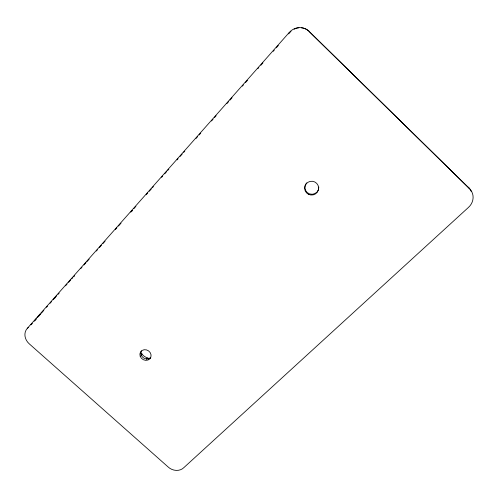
<?xml version="1.0" encoding="UTF-8"?>
<svg xmlns="http://www.w3.org/2000/svg" width="498" height="498" viewBox="0 0 498 498"><rect width="100%" height="100%" fill="white"/><g stroke="black" fill="none" stroke-linecap="round" stroke-linejoin="round"><path stroke-width="0.75" d="M148.416 359.525L149.188 358.355L150.589 358.205M146.424 359.232L147.259 357.72A8.491 7.576 32.5 0 1 141.98 353.972L140.722 353.07M140.94 355.41L141.955 353.935M131.435 211.662L132.449 210.492M27.253 328.437L289.12 32.607A14.616 13.863 -74.2 0 1 309.233 31.573L469.209 188.344A14.118 13.073 -23.5 0 1 468.288 207.566L183.849 467.628A11.049 9.431 25.1 0 1 168.019 466.875L29.357 343.925A11.715 10.078 41 0 1 27.253 328.437L28.398 327.447M31.088 324.715L32.115 323.551M34.169 321.229L36.223 318.907M37.25 317.749L40.338 314.269M46.501 307.303L47.528 306.146M50.099 303.245L51.643 301.502M53.18 299.765L56.778 295.7M65.512 285.84L67.056 284.097M68.593 282.354L70.654 280.038M71.681 278.874L72.708 277.716M80.925 268.428L81.958 267.27M84.013 264.948L86.067 262.627M87.094 261.469L89.148 259.147M96.344 251.023L97.371 249.865M99.426 247.543L101.48 245.221M103.024 243.478L105.078 241.163M115.355 229.553L116.893 227.816M118.437 226.073L121.008 223.172M130.769 212.148L132.312 210.411M133.85 208.668L135.904 206.346M146.188 194.737L147.732 193M149.276 191.257L151.33 188.935M152.357 187.771L153.384 186.607M161.613 177.319L162.641 176.155M164.701 173.833L166.755 171.511M167.789 170.347L168.816 169.189M177.045 159.895L178.072 158.738M180.127 156.409L182.187 154.087M183.731 152.344L184.758 151.187M196.069 138.407L197.613 136.67M199.156 134.927L200.7 133.184M211.501 120.989L213.044 119.246M214.582 117.503L216.126 115.76M226.926 103.565L228.47 101.822M230.014 100.086L232.068 97.757M242.358 86.148L243.385 84.984M245.439 82.662L247.5 80.34M257.783 68.724L258.811 67.56M260.871 65.238L262.925 62.916M273.209 51.3L274.242 50.142M276.297 47.82L278.351 45.492M288.641 33.883L289.668 32.719A14.492 13.745 -74.1 0 1 291.006 31.343M31.075 324.727L32.096 323.582M34.648 320.712L36.18 318.988M38.215 316.691L40.257 314.4M41.278 313.248L43.83 310.379M54.543 298.321L55.564 297.175M58.11 294.306L59.15 293.148M73.673 276.913L74.706 275.755M147.196 358.062L149.188 358.355M289.12 32.607L289.668 32.719M309.233 31.573L469.209 188.344M140.778 352.385L141.737 354.252M301.39 27.788A14.492 13.745 -74.1 0 1 309.613 31.691M294.137 29.201A14.492 13.745 -74.1 0 1 298.918 27.801M468.257 187.167A14 12.967 -23.7 0 1 471.251 191.493M150.67 357.502A5.764 5.136 32.4 0 1 143.387 357.794A5.764 5.136 32.4 0 1 141.351 350.891M318.813 187.049A6.978 6.872 -4.3 0 1 309.544 193.921A6.978 6.872 -4.3 0 1 306.631 182.878M140.193 356.269A5.795 5.154 32.4 0 0 149.767 358.896A5.795 5.154 32.4 0 0 146.499 349.895A5.795 5.154 32.4 0 0 140.193 356.269M308.467 194.295A7.009 6.904 -3.8 0 0 318.639 187.752A7.009 6.904 -3.8 0 0 307.814 182.361A7.009 6.904 -3.8 0 0 308.467 194.295"/></g></svg>
